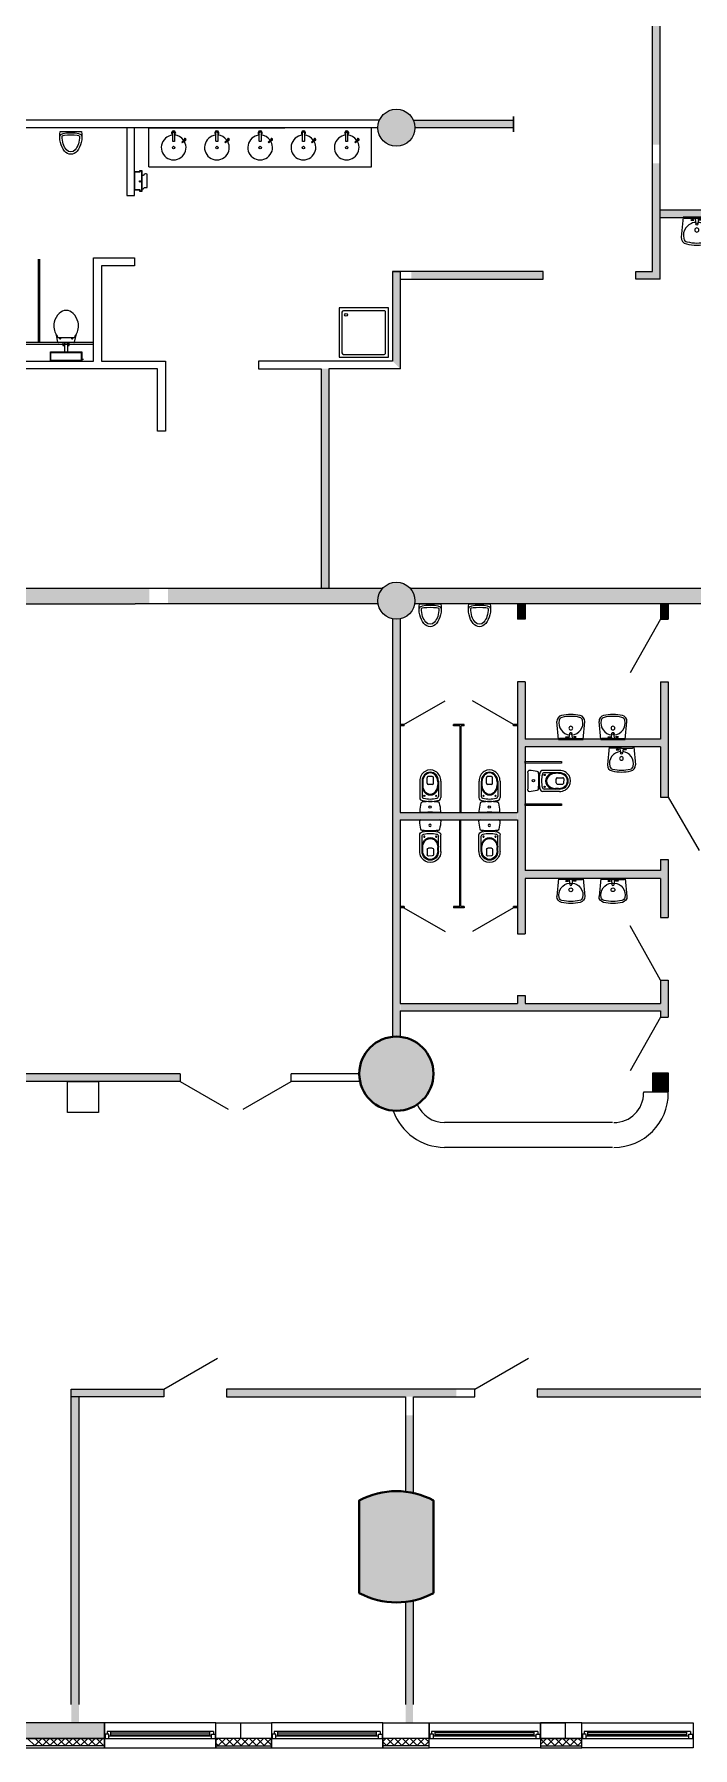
# Model space of a CAD drawing. Header units: millimetres. Extents: x 72919 to 485785, y -53256 to 338519.
# Drawn here: x 315426 to 326080, y 34525 to 62236 of the extents above; entities that cross this region are included whole.
import ezdxf

# ---------------------------------------------------------------- set-up
doc = ezdxf.new("R2010")
doc.units = ezdxf.units.MM
doc.linetypes.add('CONTI', pattern=[0])
doc.layers.add('1', color=7, linetype='Continuous')
for name, color, linetype, lineweight in [('door', 177, 'Continuous', 9), ('equipments', 137, 'CONTI', 20), ('wall', 5, 'Continuous', 40)]:
    doc.layers.add(name, color=color, linetype=linetype, lineweight=lineweight)

# ---------------------------------------------------------------- blocks, each defined once
blk = doc.blocks.new('ваааа')
at = {"layer": 'equipments'}
for p, q in [((-369642, -1782120), (-369672, -1782444)), ((-369201, -1782120), (-369642, -1782120)), ((-369621, -1782139), (-369642, -1782120)), ((-369450, -1782139), (-369621, -1782139)), ((-369518, -1782170), (-369493, -1782145)), ((-369518, -1782170), (-369468, -1782170)), ((-369468, -1782170), (-369493, -1782145)), ((-369450, -1782139), (-369450, -1782154)), ((-369421, -1782139), (-369450, -1782139)), ((-369450, -1782154), (-369439, -1782231)), ((-369421, -1782139), (-369393, -1782139)), ((-369393, -1782154), (-369402, -1782231)), ((-369393, -1782139), (-369221, -1782139)), ((-369393, -1782139), (-369393, -1782154)), ((-369378, -1782170), (-369353, -1782145)), ((-369328, -1782170), (-369378, -1782170)), ((-369328, -1782170), (-369353, -1782145)), ((-369221, -1782139), (-369201, -1782120)), ((-369201, -1782120), (-369171, -1782444))]:
    blk.add_line(p, q, dxfattribs=at)
blk.add_circle((-369421, -1782231), 18.6, dxfattribs=at)
for centre, radius, start, end in [((-369425, -1782416), 213, 94.8865, 193.5636), ((-369421, -1782326), 33.3, 89.9999, 269.9999), ((-369421, -1782326), 33.3, 269.9999, 89.9999), ((-369418, -1782416), 213, 346.4205, 84.8429), ((-369572, -1782453), 100, 174.8668, 259.4494), ((-369568, -1782454), 65, 190.4709, 259.3154), ((-369421, -1781831), 740, 256.7936, 269.992), ((-369418, -1781846), 691, 256.4574, 269.7643), ((-369424, -1781846), 691, 270.2355, 283.5424), ((-369421, -1781831), 740, 270.0079, 283.2062), ((-369274, -1782454), 65, 280.6844, 349.5289), ((-369271, -1782453), 100, 280.5504, 5.133)]:
    blk.add_arc(centre, radius, start, end, dxfattribs=at)
blk = doc.blocks.new('миприпм')
at = {"layer": 'equipments', "extrusion": (-5.61418e-17, 7.70757e-17, -1)}
blk.add_line((-374835, -1795300), (-375184, -1795300), dxfattribs=at)
for major_axis, ratio, start_param, end_param in [((0, -296), 0.607083, 1.317881, 4.965305), ((0, -257), 0.54742, 1.570796, 4.712389)]:
    blk.add_ellipse((-375009, -1795226), major_axis=major_axis, ratio=ratio, start_param=start_param, end_param=end_param, dxfattribs=at)
at = {"layer": 'equipments'}
for major_axis, ratio in [((180, 0), 0.270009), ((143, 0), 0.084246)]:
    blk.add_ellipse((-375009, -1795226), major_axis=major_axis, ratio=ratio, start_param=3.141593, end_param=6.283185, dxfattribs=at)
blk = doc.blocks.new('пренпее')
at = {"layer": 'equipments'}
for p, q in [((-370214, -1782523), (-370482, -1782523)), ((-370214, -1782561), (-370462, -1782561)), ((-370229, -1782571), (-370278, -1782571)), ((-370269, -1782724), (-370269, -1782664)), ((-370249, -1782644), (-370160, -1782644)), ((-370141, -1782724), (-370140, -1782664)), ((-370214, -1782864), (-370483, -1782864)), ((-370214, -1782827), (-370463, -1782826)), ((-370229, -1782817), (-370278, -1782817)), ((-370249, -1782744), (-370161, -1782744))]:
    blk.add_line(p, q, dxfattribs=at)
for centre, radius in [((-370635, -1782690), 20), ((-370453, -1782597), 10), ((-370454, -1782790), 10)]:
    blk.add_circle(centre, radius, dxfattribs=at)
for centre, radius, start, end in [((-373897, -1782689), 3177, 357.2325, 2.6453), ((-370703, -1782543), 20, 89.9389, 179.9389), ((-370721, -1783066), 543, 74.2418, 88.1438), ((-370577, -1782566), 23.8, 8.4054, 81.4725), ((-371863, -1782691), 1316, 354.2712, 5.6067), ((-370541, -1782564), 12.3, 173.1661, 332.2117), ((-369976, -1782694), 568, 167.4216, 192.454), ((-370482, -1782571), 47.9, 89.9389, 179.1236), ((-370097, -1782694), 408, 165.0277, 194.8502), ((-370462, -1782591), 30, 89.9389, 179.9389), ((-370249, -1782664), 20, 89.9389, 179.9389), ((-370160, -1782664), 20, 359.9389, 89.9389), ((-370704, -1782843), 20, 179.9389, 269.9389), ((-370720, -1782320), 543, 271.7341, 285.6361), ((-370577, -1782819), 23.8, 278.4054, 351.4725), ((-370542, -1782821), 12.2, 24.5514, 187.3037), ((-370483, -1782816), 47.9, 179.9389, 269.9389), ((-370463, -1782796), 30, 179.9389, 269.9389), ((-370249, -1782724), 20, 179.9389, 269.9389), ((-370161, -1782724), 20, 269.9389, 359.9389)]:
    blk.add_arc(centre, radius, start, end, dxfattribs=at)
for centre, major_axis, ratio, start_param, end_param in [((-370282, -1782694), (158, 0), 0.838996, 1.570796, 4.712389), ((-370278, -1782694), (146, 0), 0.838114, 1.570796, 4.712389), ((-370229, -1782694), (146, 0), 0.838114, 4.712389, 7.853982), ((-370214, -1782694), (180, 0), 0.945693, 4.712389, 7.853982), ((-370214, -1782694), (143, 0), 0.925942, -1.570796, 1.570796)]:
    blk.add_ellipse(centre, major_axis=major_axis, ratio=ratio, start_param=start_param, end_param=end_param, dxfattribs=at)
blk = doc.blocks.new('Пилон 1')
at = {"layer": 'wall', "lineweight": 9, "ltscale": 400, "true_color": 0x000000}
h = blk.add_hatch(color=18, dxfattribs=at)
h.dxf.hatch_style = 1
edge = h.paths.add_edge_path()
edge.add_line((600, -750), (600, 750))
edge.add_arc((0, -375), 1275, 61.9275, 118.0725)
edge.add_line((-600, 750), (-600, -750))
edge.add_arc((0, 375), 1275, 241.9275, 298.0725)
at = {"layer": 'wall', "color": 0, "ltscale": 400}
blk.add_lwpolyline([(600, -750), (600, 750, 0.25), (-600, 750), (-600, -750, 0.25), (600, -750)], format="xyb", dxfattribs=at)
blk = doc.blocks.new('Колонна ∅1200')
at = {"lineweight": 9, "ltscale": 400, "true_color": 0x000000}
h = blk.add_hatch(color=18, dxfattribs=at)
h.dxf.hatch_style = 1
edge = h.paths.add_edge_path()
edge.add_arc((0, 0), 600, 0, 360)
at = {"color": 18, "ltscale": 400, "true_color": 0x000000}
blk.add_circle((0, 0), 600, dxfattribs=at)

msp = doc.modelspace()

# ---------------------------------------------------------------- hatches: boundary and pattern name
at = {"ltscale": 500, "true_color": 0x000000}
h = msp.add_hatch(color=18, dxfattribs=at)
h.dxf.hatch_style = 1
h.paths.add_polyline_path([(325430.49644, 60449.99708), (325555.43379, 60449.99708), (325555.43379, 65849.99944), (325430.49644, 65849.99944)])
h = msp.add_hatch(color=18, dxfattribs=at)
h.dxf.hatch_style = 1
edge = h.paths.add_edge_path()
edge.add_arc((321285.43379, 60724.99944), 300, 0, 360)
h = msp.add_hatch(color=18, dxfattribs=at)
h.dxf.hatch_style = 1
edge = h.paths.add_edge_path()
edge.add_arc((321285.43379, 60724.99944), 300, 0, 360)
h = msp.add_hatch(color=18, dxfattribs=at)
h.dxf.hatch_style = 1
h.paths.add_polyline_path([(323660.78209, 58399.32639), (321525.1445, 58399.32639), (321525.14686, 58274.32639), (323660.78209, 58274.32639)])
h.paths.add_polyline_path([(325430.50212, 58399.32639), (325160.78209, 58399.32639), (325160.78209, 58274.32639), (325430.50212, 58274.32639)])
h.paths.add_polyline_path([(325555.43379, 60724.99944), (325430.43379, 60724.99944), (325430.43379, 58399.32639), (325430.50212, 58399.32639), (325430.50212, 58274.32639), (325555.43379, 58274.32639)])
h.paths.add_polyline_path([(325430.49644, 60149.99708), (325430.49644, 60449.99708), (325555.4281, 60449.99944), (325555.4281, 60149.99944)], flags=16)
h = msp.add_hatch(color=18, dxfattribs=at)
h.dxf.hatch_style = 1
h.paths.add_polyline_path([(321585.36847, 60843.99307), (321585.43394, 60723.99309), (323180.86025, 60723.99309), (323180.86025, 60658.99309), (323180.85907, 60658.95892), (323180.85907, 60908.95892), (323180.86025, 60908.99309), (323180.86025, 60844.49625)])
h = msp.add_hatch(color=18, dxfattribs=at)
h.dxf.hatch_style = 1
h.paths.add_polyline_path([(326640.43379, 55374.20811), (326515.43379, 55374.20811), (326515.43379, 53274.99944), (326640.43379, 53274.99944)])
h.paths.add_polyline_path([(328560.43379, 55499.20811), (326515.43379, 55499.20811), (326515.43379, 55374.20811), (328560.43379, 55374.20811)])
h.paths.add_polyline_path([(329310.43379, 55499.20811), (328935.43379, 55499.20811), (328935.43379, 55374.20811), (329310.43379, 55374.20811)])
h.paths.add_polyline_path([(328935.43379, 55499.20811), (328560.43379, 55499.20811), (328560.43379, 55374.20811), (328935.43379, 55374.20811)])
h.paths.add_polyline_path([(329560.43379, 55499.20811), (329310.43379, 55499.20811), (329310.43379, 55374.20811), (329560.43379, 55374.20811)])
edge = h.paths.add_edge_path()
edge.add_arc((329310.43379, 60724.99944), 300, 294.624318352, 326.442690238, ccw=False)
edge.add_line((329435.43379, 60452.28164), (329435.43379, 55499.20811))
edge.add_line((329435.43379, 55499.20811), (329560.43379, 55499.20811))
edge.add_line((329560.43379, 55499.20811), (329560.43379, 60559.1682))
h.paths.add_polyline_path([(330023.63484, 56699.20985), (329560.43379, 56699.20811), (329560.43379, 56574.20811), (330023.63484, 56574.20985)])
h.paths.add_polyline_path([(329435.43379, 59399.32639), (329310.43379, 59399.32639), (329310.43379, 59274.32639), (329435.43379, 59274.32639)])
h.paths.add_polyline_path([(329310.43379, 59399.32639), (328935.43379, 59399.32639), (328935.43379, 59274.32639), (329310.43379, 59274.32639)])
h.paths.add_polyline_path([(328935.43379, 59399.32639), (328560.43379, 59399.32639), (328560.43379, 59274.32639), (328935.43379, 59274.32639)])
h.paths.add_polyline_path([(328560.43379, 59399.32639), (325555.43379, 59399.32639), (325555.43379, 59274.32639), (328560.43379, 59274.32639)])
h = msp.add_hatch(color=18, dxfattribs=at)
h.dxf.hatch_style = 1
h.paths.add_polyline_path([(321225.02796, 56949.70435), (321345.02796, 56829.70435), (321345.02796, 58399.32639), (321225.02796, 58397.32639)])
h = msp.add_hatch(color=18, dxfattribs=at)
h.dxf.hatch_style = 1
h.paths.add_polyline_path([(320070.22728, 53274.99944), (320190.02054, 53274.99944), (320190.02054, 56829.70435), (320070.02054, 56829.70435)])
h = msp.add_hatch(color=18, dxfattribs=at)
h.dxf.hatch_style = 1
edge = h.paths.add_edge_path()
edge.add_arc((313635.43379, 53074.99944), 300, 138.189685104, 189.594068227, ccw=False)
edge.add_line((313411.82699, 53274.99944), (306209.04058, 53274.99944))
edge.add_line((306209.04058, 53274.99944), (306281.23777, 53024.99944))
edge.add_line((306281.23777, 53024.99944), (313339.6298, 53024.99944))
edge = h.paths.add_edge_path()
edge.add_arc((313635.43379, 53074.99944), 300, -9.594068227, 41.810314896, ccw=False)
edge.add_line((313931.23777, 53024.99944), (317289.99702, 53024.92216))
edge.add_line((317289.99702, 53024.92216), (317289.99702, 53274.92216))
edge.add_line((317289.99702, 53274.92216), (313859.04058, 53274.99944))
h = msp.add_hatch(color=18, dxfattribs=at)
h.dxf.hatch_style = 1
edge = h.paths.add_edge_path()
edge.add_arc((321285.43379, 53074.99944), 300, 138.189685104, 189.594068227, ccw=False)
edge.add_line((321061.82699, 53274.99944), (317589.99702, 53275.00086))
edge.add_line((317589.99702, 53275.00086), (317589.99702, 53024.95775))
edge.add_line((317589.99702, 53024.95775), (320989.6298, 53024.99944))
h = msp.add_hatch(color=18, dxfattribs=at)
h.dxf.hatch_style = 1
edge = h.paths.add_edge_path()
edge.add_arc((321285.43379, 53074.99944), 300, 0, 360)
h = msp.add_hatch(color=18, dxfattribs=at)
h.dxf.hatch_style = 1
edge = h.paths.add_edge_path()
edge.add_line((326640.43379, 53274.99944), (321509.04058, 53274.99944))
edge.add_arc((321288.70024, 53075.94276), 296.94012, -9.878585667, 42.094832336, ccw=False)
edge.add_line((321581.23777, 53024.99944), (326640.43379, 53024.99944))
edge.add_line((326640.43379, 53024.99944), (326640.43379, 53274.99944))
h = msp.add_hatch(color=18, dxfattribs=at)
h.dxf.hatch_style = 1
h.paths.add_polyline_path([(308660.43379, 53024.99944), (308535.43379, 53024.99944), (308535.43379, 45299.99944), (308660.43379, 45299.99944)])
h.paths.add_polyline_path([(310180.5814, 45419.99944), (308660.43379, 45419.99944), (308660.43379, 45299.99944), (310060.5814, 45299.99944), (310060.5814, 45424.99944), (310180.5814, 45424.99944)])
edge = h.paths.add_edge_path()
edge.add_line((313335.43379, 45424.99944), (311980.5814, 45424.99944))
edge.add_line((311980.5814, 45424.99944), (311980.5814, 45299.99944))
edge.add_line((311980.5814, 45299.99944), (313362.71598, 45299.99944))
edge.add_arc((313635.43379, 45424.99944), 300, 180, 204.624318352, ccw=False)
edge = h.paths.add_edge_path()
edge.add_line((317785.10742, 45424.99944), (313935.43379, 45424.99944))
edge.add_arc((313635.43379, 45424.99944), 300, -24.624318352, 0, ccw=False)
edge.add_line((313908.15159, 45299.99944), (317785.10742, 45299.99944))
edge.add_line((317785.10742, 45299.99944), (317785.10742, 45424.99944))
h = msp.add_hatch(color=18, dxfattribs=at)
h.dxf.hatch_style = 1
h.paths.add_polyline_path([(323370.41248, 53025.46049), (323250.41248, 53025.46049), (323250.41248, 52775.46021), (323370.41248, 52775.46077)])
h = msp.add_hatch(color=18, dxfattribs=at)
h.dxf.hatch_style = 1
h.paths.add_polyline_path([(325685.43379, 53024.99973), (325565.43379, 53024.99973), (325565.43379, 52774.99944), (325685.43379, 52775.00001)])
h = msp.add_hatch(color=18, dxfattribs=at)
h.dxf.hatch_style = 1
edge = h.paths.add_edge_path()
edge.add_line((321225.43379, 52781.06067), (321225.43379, 46021.99191))
edge.add_arc((321285.43379, 45424.99944), 600, 84.260829523, 95.739170477, ccw=False)
edge.add_line((321345.43379, 46021.99191), (321345.43379, 52781.06067))
edge.add_arc((321285.43379, 53074.99944), 300, 258.463040967, 281.536959033, ccw=False)
h = msp.add_hatch(color=18, dxfattribs=at)
h.dxf.hatch_style = 1
h.paths.add_polyline_path([(323250.41248, 51765.46077), (323250.41248, 47690.46049), (323370.41248, 47690.46049), (323370.41248, 51765.46077)])
h = msp.add_hatch(color=18, dxfattribs=at)
h.dxf.hatch_style = 1
h.paths.add_polyline_path([(325565.43379, 51764.99944), (325565.43379, 49899.99944), (325685.43379, 49899.99944), (325685.43379, 51764.99944)])
h = msp.add_hatch(color=18, dxfattribs=at)
h.dxf.hatch_style = 1
h.paths.add_polyline_path([(325565.43379, 50829.99944), (323365.43379, 50829.99944), (323365.43379, 50709.99944), (325565.43379, 50709.99944)])
h = msp.add_hatch(color=18, dxfattribs=at)
h.dxf.hatch_style = 1
h.paths.add_polyline_path([(323245.43379, 49649.97464), (321345.43379, 49649.97464), (321345.43379, 49529.97464), (323245.43379, 49529.97464)])
h = msp.add_hatch(color=18, dxfattribs=at)
h.dxf.hatch_style = 1
h.paths.add_polyline_path([(325565.43379, 48889.99944), (325565.43379, 47949.99944), (325685.43379, 47949.99944), (325685.43379, 48889.99944)])
h = msp.add_hatch(color=18, dxfattribs=at)
h.dxf.hatch_style = 1
h.paths.add_polyline_path([(325565.43379, 48709.99944), (323365.43379, 48709.99944), (323365.43379, 48589.99944), (325565.43379, 48589.99944)])
h = msp.add_hatch(color=18, dxfattribs=at)
h.dxf.hatch_style = 1
h.paths.add_polyline_path([(325565.43379, 46939.99944), (325565.43379, 46339.99944), (325685.43379, 46339.99944), (325685.43379, 46939.99944)])
h = msp.add_hatch(color=18, dxfattribs=at)
h.dxf.hatch_style = 1
h.paths.add_polyline_path([(325570.41248, 46560.46049), (323370.41248, 46560.46049), (323370.41248, 46690.46049), (323250.41248, 46690.46049), (323250.41248, 46560.46049), (321350.41248, 46560.46049), (321350.41248, 46440.46049), (325570.41248, 46440.46049)])
h = msp.add_hatch(color=18, dxfattribs=at)
h.dxf.hatch_style = 1
h.paths.add_polyline_path([(321885.43379, 45424.99944, 1), (320685.43379, 45424.99944), (320698.59906, 45424.99944), (320698.59906, 45299.99944, 0.9002089202)])
h = msp.add_hatch(color=18, dxfattribs=at)
h.dxf.hatch_style = 1
h.paths.add_polyline_path([(325435.43873, 45439.84943), (325685.43873, 45439.84943), (325685.43873, 45124.84943), (325435.43873, 45124.84943)])
h = msp.add_hatch(color=18, dxfattribs=at)
h.dxf.hatch_style = 1
h.paths.add_polyline_path([(321285.43379, 40325.50981), (318535.43574, 40325.50981), (318535.43574, 40200.50981), (321285.43379, 40200.50981)])
h.paths.add_polyline_path([(317525.43574, 40325.50981), (316025.11218, 40325.50981), (316025.11218, 40200.50981), (317525.43574, 40200.50981)])
h.paths.add_polyline_path([(316150.11218, 40200.50981), (316025.11218, 40200.50981), (316025.11218, 37774.99944), (316150.11218, 37774.99944)])
h.paths.add_polyline_path([(316150.11218, 37774.99944), (316025.11218, 37774.99944), (316025.11218, 34924.99944), (316150.11218, 34924.99944)])
h = msp.add_hatch(color=18, dxfattribs=at)
h.dxf.hatch_style = 1
h.paths.add_polyline_path([(321435.43379, 39900.50981), (321560.43379, 39900.50981), (321560.43379, 38646.45264), (321435.43379, 38646.45264)])
h.paths.add_polyline_path([(321435.43379, 34925.00004), (321555.43379, 34925.00004), (321555.43379, 36903.54625), (321435.43379, 36903.54625)])
h.paths.add_polyline_path([(321285.43379, 40200.50981), (322255.20071, 40200.50981), (322255.20071, 40325.49144), (321285.43379, 40325.49144)])
h = msp.add_hatch(color=18, dxfattribs=at)
h.dxf.hatch_style = 1
h.paths.add_polyline_path([(326470.20504, 40325.50981), (326470.20385, 40325.50981), (323565.19835, 40325.50981), (323565.19835, 40200.50981), (326345.20504, 40200.50981), (326345.20504, 37774.99944), (326470.20504, 37774.99944)])
h.paths.add_polyline_path([(326470.20504, 37774.99944), (326345.20504, 37774.99944), (326345.20504, 36550.35536), (326470.20504, 36506.28072), (326470.20504, 37031.03058)])
h.paths.add_polyline_path([(326470.20504, 36506.28072), (326345.20504, 36550.35536), (326345.20504, 34924.99944), (326470.20504, 34924.99944)])
h.paths.add_polyline_path([(328560.43379, 37031.03058), (326470.20504, 37031.03058), (326470.20504, 36906.03058), (328560.43379, 36906.03058)])
h.paths.add_polyline_path([(328935.43379, 37031.03058), (328560.43379, 37031.03058), (328560.43379, 36906.03058), (328935.43379, 36906.03058)])
h.paths.add_polyline_path([(329245.43379, 37031.03058), (328935.43379, 37031.03058), (328935.43379, 36906.03058), (329245.43379, 36906.03058)])
h = msp.add_hatch(color=18, dxfattribs=at)
h.dxf.hatch_style = 1
h.paths.add_polyline_path([(302910.86792, 34924.99945), (302910.86792, 34674.99945), (316565.43379, 34674.99944), (316565.43379, 34924.99944), (303635.43377, 34924.99946), (303635.43378, 35275.21729), (303385.43378, 35275.21729), (303385.43379, 34924.99945)])
at = {"layer": '1', "ltscale": 500, "true_color": 0x000000}
h = msp.add_hatch(color=18, dxfattribs=at)
h.dxf.hatch_style = 1
h.paths.add_polyline_path([(313935.43394, 60843.99309), (313935.43394, 60723.99309), (320985.43666, 60723.99309), (320985.43666, 60843.99309), (313935.43394, 60843.99309)], flags=0)
h = msp.add_hatch(color=18, dxfattribs=at)
h.dxf.hatch_style = 1
h.paths.add_polyline_path([(316927.0823, 59629.6865), (317047.0823, 59629.6865), (317047.0823, 60723.93643), (316927.0823, 60723.93643), (316927.0823, 59629.6865)], flags=0)
h = msp.add_hatch(color=18, dxfattribs=at)
h.dxf.hatch_style = 1
h.paths.add_polyline_path([(316507.08216, 58499.6865), (316387.08216, 58619.6865), (316387.08216, 56949.70435), (316507.08216, 56949.70435), (316507.08216, 58499.6865)], flags=0)
h = msp.add_hatch(color=18, dxfattribs=at)
h.dxf.hatch_style = 1
h.paths.add_polyline_path([(317427.06132, 56829.70435), (317547.06132, 56949.70435), (313757.08216, 56949.70435), (313757.08216, 56829.70435), (317427.06132, 56829.70435)], flags=0)
h = msp.add_hatch(color=18, dxfattribs=at)
h.dxf.hatch_style = 1
h.paths.add_polyline_path([(317547.06132, 56944.70435), (317427.06132, 56824.70435), (317427.06132, 55819.19611), (317547.06132, 55819.19611), (317547.06132, 56944.70435)], flags=0)
h = msp.add_hatch(color=18, dxfattribs=at)
h.dxf.hatch_style = 1
h.paths.add_polyline_path([(321354.02796, 56829.70435), (321234.02796, 56949.70435), (319063.06237, 56949.70435), (319063.06237, 56829.70435), (321354.02796, 56829.70435)], flags=0)
h = msp.add_hatch(color=18, dxfattribs=at)
h.dxf.hatch_style = 1
h.paths.add_polyline_path([(318365.43379, 34924.99944), (318365.43379, 34674.99944), (319265.43379, 34674.99944), (319265.43379, 34924.99944), (318365.43379, 34924.99944)], flags=0)
h = msp.add_hatch(color=18, dxfattribs=at)
h.dxf.hatch_style = 1
h.paths.add_polyline_path([(321065.43379, 34924.99944), (321065.43379, 34674.99944), (321815.43379, 34674.99944), (321815.43379, 34924.99944), (321065.43379, 34924.99944)], flags=0)
h = msp.add_hatch(color=18, dxfattribs=at)
h.dxf.hatch_style = 1
h.paths.add_polyline_path([(323615.43379, 34924.99944), (323615.43379, 34674.99944), (324285.43379, 34674.99944), (324285.43379, 34924.99944), (323615.43379, 34924.99944)], flags=0)

# ---------------------------------------------------------------- linework, layer by layer
at = {"color": 18, "ltscale": 500, "true_color": 0x000000}
for p, q in [((325565.43873, 45124.84943), (325285.43873, 45124.84943)), ((325285.43873, 45124.84943), (325285.43873, 45115.95856)), ((324780.43874, 44634.95856), (322065.4542, 44634.95849)), ((324780.43876, 44234.95856), (322065.45421, 44234.95849)), ((318365.43379, 34674.99945), (318365.43379, 34924.99945)), ((318365.43379, 34924.99945), (318765.43379, 34924.99945)), ((318765.43379, 34924.99945), (318765.43379, 34674.99945)), ((323615.43379, 34674.99945), (323615.43379, 34924.99945)), ((323615.43379, 34924.99945), (324015.43379, 34924.99945)), ((324015.43379, 34924.99945), (324015.43379, 34674.99945)), ((316575.43379, 34674.99944), (318355.43379, 34674.99944)), ((316635.43379, 34714.99944), (318295.43379, 34714.99944)), ((316665.43379, 34764.99944), (318265.43379, 34764.99944)), ((316665.43379, 34734.99944), (318265.43379, 34734.99944)), ((318765.43379, 34674.99945), (318365.43379, 34674.99945)), ((319275.43379, 34674.99944), (321055.43379, 34674.99944)), ((319335.43379, 34714.99944), (320995.43379, 34714.99944)), ((319365.43379, 34764.99944), (320965.43379, 34764.99944)), ((319365.43379, 34734.99944), (320965.43379, 34734.99944)), ((321825.43379, 34674.99944), (323605.43379, 34674.99944)), ((321885.43379, 34714.99944), (323545.43379, 34714.99944)), ((323515.43379, 34764.99944), (321915.43379, 34764.99944)), ((323515.43379, 34734.99944), (321915.43379, 34734.99944)), ((324015.43379, 34674.99945), (323615.43379, 34674.99945)), ((324295.43379, 34674.99944), (326075.43379, 34674.99944)), ((324355.43379, 34714.99944), (326015.43379, 34714.99944)), ((325985.43379, 34764.99944), (324385.43379, 34764.99944)), ((325985.43379, 34734.99944), (324385.43379, 34734.99944))]:
    msp.add_line(p, q, dxfattribs=at)
for points in [[(316464.218, 44799.99944), (315964.218, 44799.99944), (315964.218, 45299.99944), (316464.218, 45299.99944), (316464.218, 44799.99944)], [(316635.43379, 34674.99944), (316635.43379, 34744.99944), (316575.43379, 34744.99944), (316575.43379, 34674.99944)], [(318325.43379, 34784.99944), (316605.43379, 34784.99944), (316605.43379, 34744.99944)], [(316665.43379, 34714.99944), (316665.43379, 34784.99944)], [(318265.43379, 34714.99944), (318265.43379, 34784.99944)], [(318295.43379, 34674.99944), (318295.43379, 34744.99944), (318355.43379, 34744.99944), (318355.43379, 34674.99944)], [(318325.43379, 34784.99944), (318325.43379, 34744.99944)], [(319335.43379, 34674.99944), (319335.43379, 34744.99944), (319275.43379, 34744.99944), (319275.43379, 34674.99944)], [(321025.43379, 34784.99944), (319305.43379, 34784.99944), (319305.43379, 34744.99944)], [(319365.43379, 34714.99944), (319365.43379, 34784.99944)], [(320965.43379, 34714.99944), (320965.43379, 34784.99944)], [(320995.43379, 34674.99944), (320995.43379, 34744.99944), (321055.43379, 34744.99944), (321055.43379, 34674.99944)], [(321025.43379, 34784.99944), (321025.43379, 34744.99944)], [(321885.43379, 34674.99944), (321885.43379, 34744.99944), (321825.43379, 34744.99944), (321825.43379, 34674.99944)], [(323575.43379, 34784.99944), (321855.43379, 34784.99944), (321855.43379, 34744.99944)], [(321915.43379, 34714.99944), (321915.43379, 34784.99944)], [(323515.43379, 34714.99944), (323515.43379, 34784.99944)], [(323545.43379, 34674.99944), (323545.43379, 34744.99944), (323605.43379, 34744.99944), (323605.43379, 34674.99944)], [(323575.43379, 34784.99944), (323575.43379, 34744.99944)], [(324355.43379, 34674.99944), (324355.43379, 34744.99944), (324295.43379, 34744.99944), (324295.43379, 34674.99944)], [(326045.43379, 34784.99944), (324325.43379, 34784.99944), (324325.43379, 34744.99944)], [(324385.43379, 34714.99944), (324385.43379, 34784.99944)], [(325985.43379, 34714.99944), (325985.43379, 34784.99944)], [(326015.43379, 34674.99944), (326015.43379, 34744.99944), (326075.43379, 34744.99944), (326075.43379, 34674.99944)], [(326045.43379, 34784.99944), (326045.43379, 34744.99944)]]:
    msp.add_lwpolyline(points, dxfattribs=at)
for points in [[(316565.43379, 34924.99944), (316565.43379, 34524.99944), (318365.43379, 34524.99944), (318365.43379, 34924.99944)], [(319265.43379, 34924.99944), (319265.43379, 34524.99944), (321065.43379, 34524.99944), (321065.43379, 34924.99944)], [(323615.43379, 34924.99944), (323615.43379, 34524.99944), (321815.43379, 34524.99944), (321815.43379, 34924.99944)], [(326085.43379, 34924.99944), (326085.43379, 34524.99944), (324285.43379, 34524.99944), (324285.43379, 34924.99944)]]:
    msp.add_lwpolyline(points, close=True, dxfattribs=at)
for centre, radius, start, end in [((322066.48508, 45115.8755), 480.91811, 202.780331327, 269.877182379), ((324804.58431, 45115.81225), 480.85444, 270.101809359, 0.017434225), ((324804.5847, 45115.81219), 880.85404, 270.055552365, 0.00952111), ((322066.4473, 45115.86607), 880.90813, 199.095466024, 269.935407821)]:
    msp.add_arc(centre, radius, start, end, dxfattribs=at)
at = {"layer": 'door', "linetype": 'ByBlock', "ltscale": 100}
for p, q in [((325560.43379, 52774.99944), (325065.43379, 51908.97404)), ((325685.43379, 49899.99944), (326185.43379, 49034.97404)), ((325560.43379, 46939.99944), (325065.43379, 47815.02485)), ((325560.43379, 46339.99944), (325065.43379, 45473.97404))]:
    msp.add_line(p, q, dxfattribs=at)
at = {"layer": 'door', "ltscale": 100}
for p, q in [((317785.10742, 45299.99944), (318564.53029, 44849.99944)), ((318805.68456, 44849.99944), (319585.10742, 45299.99944)), ((317525.43574, 40325.50981), (318391.46115, 40825.50981)), ((322555.19835, 40325.50981), (323421.22375, 40825.50981))]:
    msp.add_line(p, q, dxfattribs=at)
at = {"layer": 'equipments'}
for p, q in [((317281.51828, 60724.39048), (319481.51828, 60724.39048)), ((317281.51828, 60094.39048), (317281.51828, 60724.39048)), ((320881.51828, 60094.39048), (320881.51828, 60724.39048)), ((317812.35013, 60488.78924), (317821.56887, 60479.5607)), ((317861.70756, 60539.50774), (317812.35088, 60490.20345)), ((317822.98308, 60479.55995), (317872.33976, 60528.86424)), ((317872.33976, 60528.86424), (317861.73879, 60539.47647)), ((318512.35013, 60488.78924), (318521.56887, 60479.5607)), ((318561.70756, 60539.50774), (318512.35088, 60490.20345)), ((318522.98308, 60479.55995), (318572.33976, 60528.86424)), ((318572.33976, 60528.86424), (318561.73879, 60539.47647)), ((319212.35013, 60488.78924), (319221.56887, 60479.5607)), ((319261.70756, 60539.50774), (319212.35088, 60490.20345)), ((319222.98308, 60479.55995), (319272.33976, 60528.86424)), ((319272.33976, 60528.86424), (319261.73879, 60539.47647)), ((319912.35013, 60488.78924), (319921.56887, 60479.5607)), ((319961.70756, 60539.50774), (319912.35088, 60490.20345)), ((319922.98308, 60479.55995), (319972.33976, 60528.86424)), ((319972.33976, 60528.86424), (319961.73879, 60539.47647)), ((320612.35013, 60488.78924), (320621.56887, 60479.5607)), ((320661.70756, 60539.50774), (320612.35088, 60490.20345)), ((320622.98308, 60479.55995), (320672.33976, 60528.86424)), ((320672.33976, 60528.86424), (320661.73879, 60539.47647)), ((317281.51828, 60094.39048), (320881.51828, 60094.39048)), ((315497.08216, 57249.6865), (315497.08216, 58598.6865)), ((315517.08216, 57249.6865), (315517.08216, 58598.6865)), ((316387.08216, 56949.68636), (316387.08216, 58618.6865)), ((320405.0665, 57741.47971), (320405.06763, 57082.65392)), ((321087.42772, 57765.01037), (320428.60193, 57765.00924)), ((321110.95838, 57082.65513), (321110.95725, 57741.48092)), ((315787.512, 57367.38628), (315779.66198, 57380.58627)), ((315810.06215, 57257.66632), (315787.512, 57367.38628)), ((316096.812, 57368.18671), (316074.10215, 57257.66668)), ((316104.50198, 57380.58672), (316096.812, 57368.18671)), ((315517.08216, 57249.6865), (314627.08216, 57249.6865)), ((315517.08216, 57219.6865), (314627.08216, 57219.6865)), ((316387.08216, 57249.6865), (315497.08216, 57249.6865)), ((316387.08216, 57219.6865), (315497.08216, 57219.6865)), ((315687.08237, 57099.68615), (315922.08237, 57099.68647)), ((315687.08258, 56949.68615), (315687.08237, 57099.68615)), ((315697.08238, 57089.68616), (316187.08238, 57089.68684)), ((315697.08256, 56959.68616), (315697.08238, 57089.68616)), ((315922.08216, 57249.68647), (315819.85216, 57249.68633)), ((315824.2775, 57329.68634), (316059.88661, 57329.68666)), ((315834.37025, 57329.68635), (315834.37027, 57320.99539)), ((315856.00872, 57329.68638), (315856.00873, 57320.99542)), ((315891.08216, 57249.68643), (315891.08223, 57203.68643)), ((315891.08223, 57203.68643), (315922.08223, 57203.68647)), ((315922.08216, 57249.68647), (315962.08216, 57249.68653)), ((315922.08237, 57099.68647), (315922.08216, 57249.68647)), ((315922.08237, 57099.68647), (315962.08237, 57099.68653)), ((316064.31216, 57249.68667), (315962.08216, 57249.68653)), ((315962.08216, 57249.68653), (315962.08237, 57099.68653)), ((315962.08223, 57203.68653), (315993.08223, 57203.68657)), ((315962.08237, 57099.68653), (316197.08237, 57099.68685)), ((315993.08223, 57203.68657), (315993.08216, 57249.68657)), ((316028.15539, 57329.68662), (316028.1554, 57320.99566)), ((316049.79385, 57329.68665), (316049.79386, 57320.99569)), ((316187.08238, 57089.68684), (316187.08256, 56959.68684)), ((316197.08237, 57099.68685), (316197.08258, 56949.68685)), ((316197.08258, 56949.68685), (315687.08258, 56949.68615)), ((316187.08256, 56959.68684), (315697.08256, 56959.68616)), ((316198.03253, 56984.17685), (316180.00253, 56984.17683)), ((316198.03253, 56984.17685), (316224.11253, 56984.17689)), ((320428.59716, 57059.12447), (321087.42295, 57059.1256)), ((321408.40875, 51072.63877), (322076.05575, 51458.10494)), ((323182.45593, 51072.63877), (322514.80893, 51458.10494)), ((321410.43379, 51073.18137), (321345.43379, 51073.18137)), ((321410.43379, 51053.18137), (321345.43379, 51053.18137)), ((321410.43379, 51053.18137), (321410.43379, 51073.18137)), ((322382.45593, 51073.18137), (322210.43379, 51073.18137)), ((322210.43379, 51053.18137), (322210.43379, 51073.18137)), ((322310.43379, 51053.18137), (322210.43379, 51053.18137)), ((322310.43379, 51053.18137), (322310.43379, 49650.18137)), ((322382.45593, 51053.18137), (322330.43379, 51053.18137)), ((322330.43379, 51053.18137), (322330.43379, 49650.18137)), ((322382.45593, 51053.18137), (322382.45593, 51073.18137)), ((323245.43379, 51073.18137), (323182.45593, 51073.18137)), ((323182.45593, 51053.18137), (323182.45593, 51073.18137)), ((323245.43379, 51053.18137), (323182.45593, 51053.18137)), ((322310.43379, 48130.18137), (322310.43379, 49530.18137)), ((322330.43379, 48130.18137), (322330.43379, 49530.18137)), ((321410.43379, 48130.18137), (321345.43379, 48130.18137)), ((321410.43379, 48110.18137), (321345.43379, 48110.18137)), ((321408.40875, 48110.72398), (322076.05575, 47728.2578)), ((321410.43379, 48130.18137), (321410.43379, 48110.18137)), ((322210.43379, 48130.18137), (322210.43379, 48110.18137)), ((322310.43379, 48130.18137), (322210.43379, 48130.18137)), ((322382.45593, 48110.18137), (322210.43379, 48110.18137)), ((322382.45593, 48130.18137), (322330.43379, 48130.18137)), ((322382.45593, 48130.18137), (322382.45593, 48110.18137)), ((323182.45593, 48110.72398), (322514.80893, 47728.2578)), ((323245.43379, 48130.18137), (323182.45593, 48130.18137)), ((323182.45593, 48110.18137), (323182.45593, 48130.18137)), ((323245.43379, 48110.18137), (323182.45593, 48110.18137))]:
    msp.add_line(p, q, dxfattribs=at)
for points in [[(317696.51828, 60641.90119), (317696.51828, 60508.51515, -0.4142135624), (317690.51828, 60502.51515), (317672.29728, 60502.51515, -0.4414653901), (317666.5183, 60508.52509), (317666.5183, 60641.92604)], [(318396.51828, 60641.90119), (318396.51828, 60508.51515, -0.4142135624), (318390.51828, 60502.51515), (318372.29728, 60502.51515, -0.4414653901), (318366.5183, 60508.52509), (318366.5183, 60641.92604)], [(319096.51828, 60641.90119), (319096.51828, 60508.51515, -0.4142135624), (319090.51828, 60502.51515), (319072.29728, 60502.51515, -0.4414653901), (319066.5183, 60508.52509), (319066.5183, 60641.92604)], [(319796.51828, 60641.90119), (319796.51828, 60508.51515, -0.4142135624), (319790.51828, 60502.51515), (319772.29728, 60502.51515, -0.4414653901), (319766.5183, 60508.52509), (319766.5183, 60641.92604)], [(320496.51828, 60641.90119), (320496.51828, 60508.51515, -0.4142135624), (320490.51828, 60502.51515), (320472.29728, 60502.51515, -0.4414653901), (320466.5183, 60508.52509), (320466.5183, 60641.92604)], [(317167.0823, 59755.83087, 1.0195180758), (317201.19778, 59749.44238, -0.3005700219), (317251.39481, 59755.83087), (317251.39481, 59973.43087, 0.3005700219), (317201.19778, 59967.04238, -1.0195180758), (317167.0823, 59973.43087)]]:
    msp.add_lwpolyline(points, format="xyb", dxfattribs=at)
for points in [[(317047.0823, 60015.16642), (317137.0823, 60015.16642), (317137.0823, 60034.63087), (317167.0823, 60034.63087), (317167.0823, 59694.63087), (317137.0823, 59694.63087), (317137.0823, 59714.09532), (317047.0823, 59714.09532)], [(317052.0823, 60010.16642), (317142.0823, 60010.16642), (317142.0823, 60029.63087), (317162.0823, 60029.63087), (317162.0823, 59699.63087), (317142.0823, 59699.63087), (317142.0823, 59719.09532), (317052.0823, 59719.09532)], [(321158.01151, 57012.06674), (321158.01013, 57812.06948), (320358.00739, 57812.06811), (320358.00877, 57012.06536)], [(323370.41248, 50477.91061), (323959.46039, 50477.44957), (323959.46039, 50448.87487), (323370.41248, 50449.33592)], [(323370.41248, 49792.16632), (323959.46039, 49791.70528), (323959.46039, 49763.13058), (323370.41248, 49763.59162)]]:
    msp.add_lwpolyline(points, close=True, dxfattribs=at)
for points in [[(317127.05896, 59856.96551), (317147.10564, 59856.96551)], [(317137.0823, 59866.98885), (317137.0823, 59846.94217)]]:
    msp.add_lwpolyline(points, dxfattribs=at)
for centre, radius in [((317681.51828, 60404.39048), 20), ((318381.51828, 60404.39048), 20), ((319081.51828, 60404.39048), 20), ((319781.51828, 60404.39048), 20), ((320481.51828, 60404.39048), 20), ((317137.0823, 59856.96551), 10.02334), ((320471.62401, 57698.45786), 23.52949)]:
    msp.add_circle(centre, radius, dxfattribs=at)
for centre, radius, start, end in [((317681.51828, 60404.39048), 200, 95.084976101, 28.989800195), ((317681.51828, 60641.90119), 33.25808, 296.809027433, 243.020213371), ((317681.51828, 60641.90119), 15, 0, 180), ((317681.51828, 60404.39048), 200, 37.201643695, 86.200532094), ((317867.03928, 60534.17035), 16.62904, 251.778601596, 197.989787535), ((317867.03928, 60534.17035), 7.5, 314.969574119, 134.969574119), ((318381.51828, 60404.39048), 200, 95.084976101, 28.989800195), ((318381.51828, 60641.90119), 33.25808, 296.809027433, 243.020213371), ((318381.51828, 60641.90119), 15, 0, 180), ((318381.51828, 60404.39048), 200, 37.201643695, 86.200532094), ((318567.03928, 60534.17035), 16.62904, 251.778601596, 197.989787535), ((318567.03928, 60534.17035), 7.5, 314.969574119, 134.969574119), ((319081.51828, 60404.39048), 200, 95.084976101, 28.989800195), ((319081.51828, 60641.90119), 33.25808, 296.809027433, 243.020213371), ((319081.51828, 60641.90119), 15, 0, 180), ((319081.51828, 60404.39048), 200, 37.201643695, 86.200532094), ((319267.03928, 60534.17035), 16.62904, 251.778601596, 197.989787535), ((319267.03928, 60534.17035), 7.5, 314.969574119, 134.969574119), ((319781.51828, 60404.39048), 200, 95.084976101, 28.989800195), ((319781.51828, 60641.90119), 33.25808, 296.809027433, 243.020213371), ((319781.51828, 60641.90119), 15, 0, 180), ((319781.51828, 60404.39048), 200, 37.201643695, 86.200532094), ((319967.03928, 60534.17035), 16.62904, 251.778601596, 197.989787535), ((319967.03928, 60534.17035), 7.5, 314.969574119, 134.969574119), ((320481.51828, 60404.39048), 200, 95.084976101, 28.989800195), ((320481.51828, 60641.90119), 33.25808, 296.809027433, 243.020213371), ((320481.51828, 60641.90119), 15, 0, 180), ((320481.51828, 60404.39048), 200, 37.201643695, 86.200532094), ((320667.03928, 60534.17035), 16.62904, 251.778601596, 197.989787535), ((320667.03928, 60534.17035), 7.5, 314.969574119, 134.969574119), ((316041.0518, 57510.66664), 300, 134.985079461, 166.96807954), ((315942.08166, 57609.6865), 160, 45.015079499, 134.985075008), ((315843.1118, 57510.66636), 300, 13.033079482, 45.015079499), ((320428.60197, 57741.47975), 23.52949, 90.000098397, 180.000098397), ((321087.42776, 57741.48088), 23.52949, 0.000098397, 90.000098397), ((316002.08179, 57519.68658), 260, 166.96807954, 190.942079462), ((316041.35178, 57527.27664), 300, 190.943079484, 209.27407947), ((316041.36178, 57527.28664), 300.01, 212.207079488, 217.53307949), ((315669.88162, 57641.29612), 506.82, 324.156079512, 327.393079471), ((315842.81178, 57527.27636), 300, 330.726079473, 349.057079486), ((315882.08179, 57519.68642), 260, 349.058079509, 13.033079482), ((315732.08211, 57289.68621), 90, 33.055810634, 37.53307949), ((315824.27747, 57349.68634), 20, 213.055810634, 270.000079508), ((315819.85215, 57259.68633), 10, 191.610079524, 269.999079525), ((315845.1895, 57320.99541), 10.81923, 180.000079454, 0.000079508), ((316038.97463, 57320.99568), 10.81923, 180.000079454, 0.000079508), ((316059.88658, 57349.68666), 20, 270.000079508, 326.944348339), ((316064.31215, 57259.68667), 10, 270.00107949, 348.390079542), ((316152.08211, 57289.68679), 90, 142.467079483, 146.944348339), ((320428.59712, 57082.65396), 23.52949, 180.000098397, 270.000098397), ((321087.42889, 57082.65509), 23.52949, 270.000098397, 0.000098397)]:
    msp.add_arc(centre, radius, start, end, dxfattribs=at)
at = {"layer": 'wall', "color": 18, "lineweight": 18, "ltscale": 0.007407, "true_color": 0x000000}
for p, q in [((325430.43379, 58399.32639), (325430.43379, 66024.99944)), ((325555.43379, 58274.32639), (325555.43379, 66149.99944)), ((321010.08837, 60848.99309), (313910.78223, 60848.99309)), ((320985.43666, 60723.99309), (313935.43394, 60723.99309)), ((321010.08837, 60848.99309), (319878.6174, 60848.99309)), ((325555.43379, 59399.32639), (329435.43379, 59399.32639)), ((325555.43379, 59274.32639), (329435.43379, 59274.32639)), ((317047.0823, 58493.6865), (316512.08216, 58493.6865)), ((316512.08216, 58493.6865), (316512.08216, 56949.68636)), ((317047.0823, 58618.6865), (317047.0823, 58493.6865)), ((323660.78209, 58399.32639), (321225.14514, 58399.32639)), ((321225.14514, 58399.32639), (321225.17045, 56949.68636)), ((321225.14514, 58399.32639), (321350.02796, 58399.32639)), ((321350.02796, 56824.70435), (321350.02796, 58399.32639)), ((321350.02796, 58274.32639), (323660.78209, 58274.32639)), ((323660.78209, 58274.32639), (323660.78209, 58399.32639)), ((325160.78209, 58274.32639), (325160.78209, 58399.32639)), ((325160.78209, 58399.32639), (325430.43379, 58399.32639)), ((325555.43379, 58274.32639), (325160.78209, 58274.32639)), ((316512.08216, 56949.68636), (317547.06132, 56949.68636)), ((317547.06132, 56949.68636), (317547.06132, 55819.19632)), ((321225.17045, 56949.68636), (319057.06027, 56949.68636)), ((319057.06027, 56949.68636), (319057.06237, 56824.70435)), ((319057.06237, 56824.70435), (320070.16513, 56824.70435)), ((320070.16513, 56824.70435), (320070.22728, 53274.99944)), ((321350.02796, 56824.70435), (320195.02054, 56824.70435)), ((320195.02054, 56824.70435), (320195.02054, 53274.99944)), ((317059.9982, 53274.99944), (313859.04058, 53274.99944)), ((317439.9982, 53274.99944), (317059.9982, 53274.99944)), ((321061.82699, 53274.99944), (317439.9982, 53274.99944)), ((326640.43379, 53274.99944), (321509.04058, 53274.99944)), ((313931.23777, 53024.99944), (317059.9982, 53024.99944)), ((320989.6298, 53024.99944), (317439.9982, 53024.95633)), ((326640.43379, 53024.99944), (321581.23777, 53024.99944)), ((323245.43379, 53024.99944), (323245.43379, 52774.99944)), ((323370.41248, 53025.46049), (323370.41248, 52775.46105)), ((325560.43379, 53024.99944), (325560.43379, 52774.99944)), ((325685.43379, 53024.99944), (325685.43379, 52774.99944)), ((321220.43379, 52781.06067), (321220.43379, 46021.99191)), ((321345.43379, 52781.06067), (321345.43379, 49649.97464)), ((323370.41248, 52775.46105), (323245.43379, 52774.99944)), ((325560.43379, 52774.99944), (325685.43379, 52774.99944)), ((323370.41248, 51765.46105), (323245.43379, 51764.99944)), ((323245.43379, 51764.99944), (323245.43379, 49649.98355)), ((323370.41248, 51765.46105), (323370.41248, 50835.46049)), ((325560.43379, 51764.99944), (325685.43379, 51764.99944)), ((325560.43379, 51764.99944), (325560.43379, 50834.99944)), ((325685.43379, 51764.99944), (325685.43379, 49899.99944)), ((325560.43379, 50834.99944), (323370.41248, 50835.46049)), ((323370.41248, 50710.46049), (323370.41248, 48710.46049)), ((325560.43379, 50709.99944), (323370.41248, 50710.46049)), ((325560.43379, 50709.99944), (325560.43379, 49899.99944)), ((325560.43379, 49899.99944), (325685.43379, 49899.99944)), ((321345.43379, 49649.97464), (323245.43379, 49649.98355)), ((321345.43379, 49529.97464), (323245.43379, 49529.98355)), ((321345.43379, 49529.97464), (321345.43379, 46559.99944)), ((323245.43379, 49529.98355), (323245.43379, 47689.99944)), ((325560.43379, 48889.99944), (325685.43379, 48889.99944)), ((325560.43379, 48889.99944), (325560.43379, 48709.99944)), ((325685.43379, 48889.99944), (325685.43379, 47949.99944)), ((325560.43379, 48709.99944), (323370.41248, 48710.46049)), ((325560.43379, 48584.99944), (323370.41248, 48585.46049)), ((323370.41248, 48585.46049), (323370.41248, 47690.46049)), ((325560.43379, 48584.99944), (325560.43379, 47949.99944)), ((325560.43379, 47949.99944), (325685.43379, 47949.99944)), ((323245.43379, 47689.99944), (323370.41248, 47690.46049)), ((325560.43379, 46939.99944), (325685.43379, 46939.99944)), ((325560.43379, 46939.99944), (325560.43379, 46559.99944)), ((325685.43379, 46939.99944), (325685.43379, 46339.99944)), ((321345.43379, 46559.99944), (323245.43379, 46559.99944)), ((323245.43379, 46689.99944), (323370.41248, 46690.46049)), ((323245.43379, 46689.99944), (323245.43379, 46559.99944)), ((323370.41248, 46690.46049), (323370.41248, 46560.46049)), ((323370.41248, 46560.46049), (325560.43379, 46559.99944)), ((321345.43379, 46439.99944), (321345.43379, 46021.99191)), ((321345.43379, 46439.99944), (325560.43379, 46439.99944)), ((325560.43379, 46439.99944), (325560.43379, 46339.99944)), ((325560.43379, 46339.99944), (325685.43379, 46339.99944)), ((317785.10742, 45424.99944), (313908.15159, 45424.99944)), ((317785.10742, 45299.99944), (313908.15159, 45299.99944)), ((317785.10742, 45424.99944), (317785.10742, 45299.99944)), ((320698.59906, 45424.99944), (319585.10742, 45424.99944)), ((319585.10742, 45299.99944), (319585.10742, 45424.99944)), ((320698.59906, 45299.99944), (319585.10742, 45299.99944)), ((316025.11218, 35225.00004), (316025.11218, 40325.50981)), ((316025.11218, 40325.50981), (317525.43574, 40325.50981)), ((317525.43574, 40200.50981), (316025.11218, 40200.50981)), ((316150.11218, 40200.50981), (316150.11218, 35225.00122)), ((317525.43574, 40325.50981), (317525.43574, 40200.50981)), ((322555.19835, 40325.50981), (318535.43574, 40325.50981)), ((318535.43574, 40325.50981), (318535.43574, 40200.50981)), ((318535.43574, 40200.50981), (321435.43379, 40200.50981)), ((321435.43379, 40200.50981), (321435.43379, 38666.3466)), ((321560.43379, 38646.45264), (321560.43379, 40200.50981)), ((321560.43379, 40200.50981), (322555.19835, 40200.50981)), ((322555.19835, 40200.50981), (322555.19835, 40325.50981)), ((326470.20504, 40325.50981), (323565.19835, 40325.50981)), ((323565.19835, 40325.50981), (323565.19835, 40200.50981)), ((323565.19835, 40200.50981), (326345.20504, 40200.50981)), ((323615.43379, 34674.99945), (323615.43378, 34524.99945))]:
    msp.add_line(p, q, dxfattribs=at)
at = {"layer": 'wall', "color": 18, "lineweight": 18, "ltscale": 0.007407, "true_color": 0x000000, "extrusion": (1, -8.11803e-09, 0)}
msp.add_line((321065.43379, 34674.99945), (321065.43378, 34524.99945), dxfattribs=at)
at = {"layer": 'wall', "color": 18, "lineweight": 18, "ltscale": 0.007407, "true_color": 0x000000}
for points in [[(316922.0823, 60723.93643), (316922.0823, 59628.6865), (317047.0823, 59628.6865), (317047.0823, 60723.93643)], [(321560.78223, 60848.99309), (323180.86025, 60848.99309)], [(323180.86025, 60723.99309), (321585.43394, 60723.99309)], [(313760.08216, 56949.68636), (316387.08216, 56949.68636), (316387.08216, 58618.6865), (317047.0823, 58618.6865)], [(317547.06132, 55819.19611), (317422.06132, 55819.19611), (317422.06132, 56824.70435), (313760.08216, 56824.70435)], [(317439.9982, 53024.95633), (317439.9982, 53024.99944), (317059.9982, 53024.99944), (317059.9982, 53024.99944)], [(321435.43379, 36883.65228), (321435.43379, 35225.00004)], [(321555.43379, 36903.54625), (321555.43379, 35225.00117)], [(302910.86792, 34674.99944), (316565.43379, 34674.99944), (316565.43379, 34924.99944), (302910.86792, 34924.99944)], [(316565.43379, 34674.99944), (302910.86792, 34674.99945)], [(315439.00861, 34554.99944), (315319.00861, 34674.99944)], [(315562.75229, 34554.99944), (315442.75229, 34674.99944)], [(315686.49598, 34554.99944), (315566.49598, 34674.99944)], [(315933.98335, 34554.99944), (315813.98335, 34674.99944)], [(315923.04046, 34554.99944), (316043.04046, 34674.99944)], [(316057.72704, 34554.99944), (315937.72704, 34674.99944)], [(316046.78415, 34554.99944), (316166.78415, 34674.99944)], [(316181.47073, 34554.99944), (316061.47073, 34674.99944)], [(316170.52783, 34554.99944), (316290.52783, 34674.99944)], [(316305.21441, 34554.99944), (316185.21441, 34674.99944)], [(316294.27152, 34554.99944), (316414.27152, 34674.99944)], [(316428.9581, 34554.99944), (316308.9581, 34674.99944)], [(316418.01521, 34554.99944), (316538.01521, 34674.99944)], [(316552.70179, 34554.99944), (316432.70179, 34674.99944)], [(316565.43379, 34666.01113), (316556.44547, 34674.99944)], [(318397.9142, 34554.99945), (318517.9142, 34674.99945)], [(318656.34446, 34554.99945), (318536.34446, 34674.99945)], [(318780.08814, 34554.99945), (318660.08814, 34674.99945)], [(318892.88894, 34554.99945), (319012.88894, 34674.99945)], [(319027.57552, 34554.99945), (318907.57552, 34674.99945)], [(321120.27531, 34554.99945), (321240.27531, 34674.99945)], [(321254.96188, 34554.99945), (321134.96188, 34674.99945)], [(321244.01899, 34554.99945), (321364.01899, 34674.99945)], [(321378.70557, 34554.99945), (321258.70556, 34674.99945)], [(321367.76268, 34554.99945), (321487.76268, 34674.99945)], [(321502.44925, 34554.99945), (321382.44925, 34674.99945)], [(321491.50636, 34554.99945), (321611.50636, 34674.99945)], [(321626.19294, 34554.99945), (321506.19294, 34674.99945)], [(321749.93663, 34554.99944), (321629.93663, 34674.99945)], [(324285.43379, 34674.99944), (323615.43379, 34674.99945)], [(324224.81036, 34554.99944), (324104.81036, 34674.99945)], [(324285.43378, 34618.11971), (324228.55405, 34674.99944)], [(324285.43378, 34524.99944), (324285.43379, 34674.99944)], [(316565.43379, 34554.99944), (302910.86792, 34554.99945)], [(302910.86792, 34524.99945), (316565.43379, 34524.99944)], [(316541.75889, 34554.99944), (316565.43379, 34578.67434)], [(319264.12, 34554.99944), (319265.43378, 34556.31323)], [(321738.99373, 34554.99944), (321815.43378, 34631.43949)], [(323615.43378, 34554.99945), (324285.43378, 34554.99944)], [(323615.43378, 34524.99945), (324285.43378, 34524.99944)], [(324213.86747, 34554.99944), (324285.43378, 34626.56576)]]:
    msp.add_lwpolyline(points, dxfattribs=at)
for points in [[(323180.86025, 60658.99309), (323180.86025, 60658.99309), (323180.86025, 60908.99309), (323180.86025, 60908.99309)], [(325685.43873, 45124.84943), (325435.43873, 45124.84943), (325435.43873, 45439.84943), (325685.43873, 45439.84943)], [(318365.43379, 34674.99944), (318365.43379, 34924.99944), (319265.43379, 34924.99944), (319265.43379, 34674.99944)], [(321065.43379, 34674.99944), (321065.43379, 34924.99944), (321815.43379, 34924.99944), (321815.43379, 34674.99944)], [(324285.43379, 34674.99944), (324285.43379, 34924.99944), (323615.43379, 34924.99944), (323615.43379, 34674.99944)]]:
    msp.add_lwpolyline(points, close=True, dxfattribs=at)
at = {"layer": 'wall', "color": 18, "lineweight": 18, "ltscale": 0.007407, "true_color": 0x000000, "extrusion": (0.707107, -0.707107, 0)}
for points, elevation in [([(247475.39867, 0), (247645.1043, 0)], 198607.24981), ([(247562.89867, 0), (247732.6043, 0)], 198694.74981), ([(247650.39867, 0), (247820.1043, 0)], 198782.24981), ([(247737.89867, 0), (247907.6043, 0)], 198869.74981), ([(249616.96444, 0), (249657.60431, 0)], 200619.74981), ([(249662.89868, 0), (249832.60431, 0)], 200794.74981), ([(249750.39868, 0), (249920.1043, 0)], 200882.24981), ([(249837.89868, 0), (250007.6043, 0)], 200969.74981), ([(250012.89867, 0), (250182.6043, 0)], 201144.74981), ([(250100.39867, 0), (250270.1043, 0)], 201232.24981), ([(251510.34106, 0), (251582.60431, 0)], 202544.74981), ([(251850.39867, 0), (252020.1043, 0)], 202982.24981), ([(253279.08564, 0), (253420.10431, 0)], 204382.24981), ([(253337.89868, 0), (253507.60431, 0)], 204469.74981), ([(253425.39868, 0), (253595.1043, 0)], 204557.24981), ([(253512.89868, 0), (253682.6043, 0)], 204644.74981), ([(253600.39867, 0), (253770.1043, 0)], 204732.24981)]:
    msp.add_lwpolyline(points, dxfattribs=dict(at, elevation=elevation))
at = {"layer": 'wall', "color": 18, "lineweight": 18, "ltscale": 0.007407, "true_color": 0x000000, "extrusion": (-0.707107, -0.707107, 0)}
for points, elevation in [([(198877.48761, 0), (198707.78198, 0)], -247745.63647), ([(200802.4876, 0), (200632.78197, 0)], -249670.63647), ([(201313.86999, 0), (201157.78198, 0)], -250195.63647), ([(203082.61457, 0), (202995.28198, 0)], -252033.13647), ([(204477.4876, 0), (204315.69899, 0)], -253345.63647), ([(204564.9876, 0), (204395.28197, 0)], -253433.13647), ([(204652.4876, 0), (204482.78197, 0)], -253520.63647), ([(204739.9876, 0), (204570.28197, 0)], -253608.13647), ([(202639.9876, 0), (202546.9544, 0)], -251508.13647)]:
    msp.add_lwpolyline(points, dxfattribs=dict(at, elevation=elevation))
at = {"layer": 'wall', "color": 18, "lineweight": 18, "ltscale": 0.007407, "true_color": 0x000000, "extrusion": (1, -4.42378e-10, 0), "elevation": 316565.43377}
msp.add_lwpolyline([(34524.99958, 0), (34674.99958, 0)], dxfattribs=at)
at = {"layer": 'wall', "color": 18, "lineweight": 18, "ltscale": 0.007407, "true_color": 0x000000, "extrusion": (1, -6.76567e-09, 0)}
for points, elevation in [([(34675.0016, 0), (34555.0016, 0)], 318365.43355), ([(34555.0016, 0), (34675.0016, 0)], 319265.43355)]:
    msp.add_lwpolyline(points, dxfattribs=dict(at, elevation=elevation))
at = {"layer": 'wall', "color": 18, "lineweight": 18, "ltscale": 0.007407, "true_color": 0x000000, "extrusion": (-6.7658e-09, -1, 0)}
for points, elevation in [([(319265.43355, 0), (318365.43355, 0)], -34675.0016), ([(318365.43355, 0), (319265.43355, 0)], -34555.0016), ([(318365.43355, 0), (319265.43355, 0)], -34525.0016)]:
    msp.add_lwpolyline(points, dxfattribs=dict(at, elevation=elevation))
at = {"layer": 'wall', "color": 18, "lineweight": 18, "ltscale": 0.007407, "true_color": 0x000000, "extrusion": (0.707107, 0.707107, 0)}
for points, elevation in [([(-201064.9876, 0), (-200895.28197, 0)], 249933.13647), ([(-201239.9876, 0), (-201070.28198, 0)], 250108.13647), ([(-200714.9876, 0), (-200653.57778, 0)], 249583.13647)]:
    msp.add_lwpolyline(points, dxfattribs=dict(at, elevation=elevation))
at = {"layer": 'wall', "color": 18, "lineweight": 18, "ltscale": 0.007407, "true_color": 0x000000, "extrusion": (-8.11896e-09, -1, 0)}
for points, elevation in [([(321815.4335, 0), (321065.4335, 0)], -34675.00206), ([(321815.4335, 0), (321065.4335, 0)], -34555.00206), ([(321065.4335, 0), (321815.4335, 0)], -34525.00206)]:
    msp.add_lwpolyline(points, dxfattribs=dict(at, elevation=elevation))
at = {"layer": 'wall', "color": 18, "lineweight": 18, "ltscale": 0.007407, "true_color": 0x000000, "extrusion": (1, -8.11803e-09, 0), "elevation": 321815.4335}
msp.add_lwpolyline([(34525.00206, 0), (34675.00206, 0)], dxfattribs=at)
at = {"layer": 'wall', "color": 18, "lineweight": 18, "ltscale": 0.007407, "true_color": 0x000000, "extrusion": (1, -6.76761e-09, 0)}
for points, elevation in [([(34555.0016, 0), (34525.0016, 0)], 318365.43355), ([(34525.0016, 0), (34555.0016, 0)], 319265.43355)]:
    msp.add_lwpolyline(points, dxfattribs=dict(at, elevation=elevation))
at = {"layer": 'wall', "color": 18, "lineweight": 18, "ltscale": 0.007407, "true_color": 0x000000}
for centre in [(321285.43379, 60724.99944), (321285.43379, 60724.99944), (321285.43379, 53074.99944)]:
    msp.add_circle(centre, 300, dxfattribs=at)

# ---------------------------------------------------------------- block references
at = {"layer": 'equipments'}
for name, p, rotation in [('миприпм', (-58991.23665, -1734635.04202), 180), ('миприпм', (-53177.0255, -1742274.85459), 180), ('миприпм', (-52379.35901, -1742274.85459), 180), ('пренпее', (-1460860.07344, 420373.29373), 89.99999999999999), ('пренпее', (-1459901.61691, 420373.29823), 89.99999999999999)]:
    msp.add_blockref(name, p, dxfattribs=dict(at, rotation=rotation))
for name, p in [('ваааа', (695567.3209, 1841397.45189)), ('пренпее', (694138.13377, 1832855.04999))]:
    msp.add_blockref(name, p, dxfattribs=at)
at = {"layer": 'equipments', "xscale": 0.9, "yscale": 0.9, "zscale": 0.9, "rotation": 180}
for p in [(-8371.10417, -1553078.11384), (-7689.2265, -1553078.11384)]:
    msp.add_blockref('ваааа', p, dxfattribs=at)
at = {"layer": 'equipments', "yscale": 0.9, "zscale": 0.9}
for p, xscale in [((657406.15233, 1654618.11205), 0.9), ((-8371.10417, 1652493.16016), -0.9), ((-7689.22751, 1652493.30729), -0.9)]:
    msp.add_blockref('ваааа', p, dxfattribs=dict(at, xscale=xscale))
at = {"layer": 'equipments', "xscale": -1, "rotation": 90}
for p in [(-1460860.07344, -321193.34153), (-1459901.61691, -321193.33703)]:
    msp.add_blockref('пренпее', p, dxfattribs=at)
at = {"layer": 'wall', "color": 18, "lineweight": 18, "ltscale": 0.007407, "true_color": 0x000000}
for name, p in [('Колонна ∅1200', (321285.43379, 45424.99944)), ('Пилон 1', (321285.43379, 37774.99944))]:
    msp.add_blockref(name, p, dxfattribs=at)

doc.saveas('drawing.dxf')
